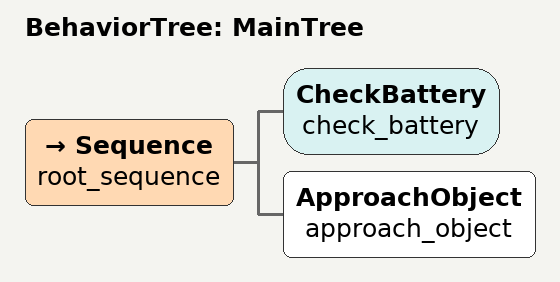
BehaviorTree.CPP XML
<root BTCPP_format="4">
  <BehaviorTree ID="MainTree">
    <Sequence name="root_sequence">
      <CheckBattery name="check_battery"/>
      <ApproachObject name="approach_object"/>
    </Sequence>
  </BehaviorTree>
</root>
